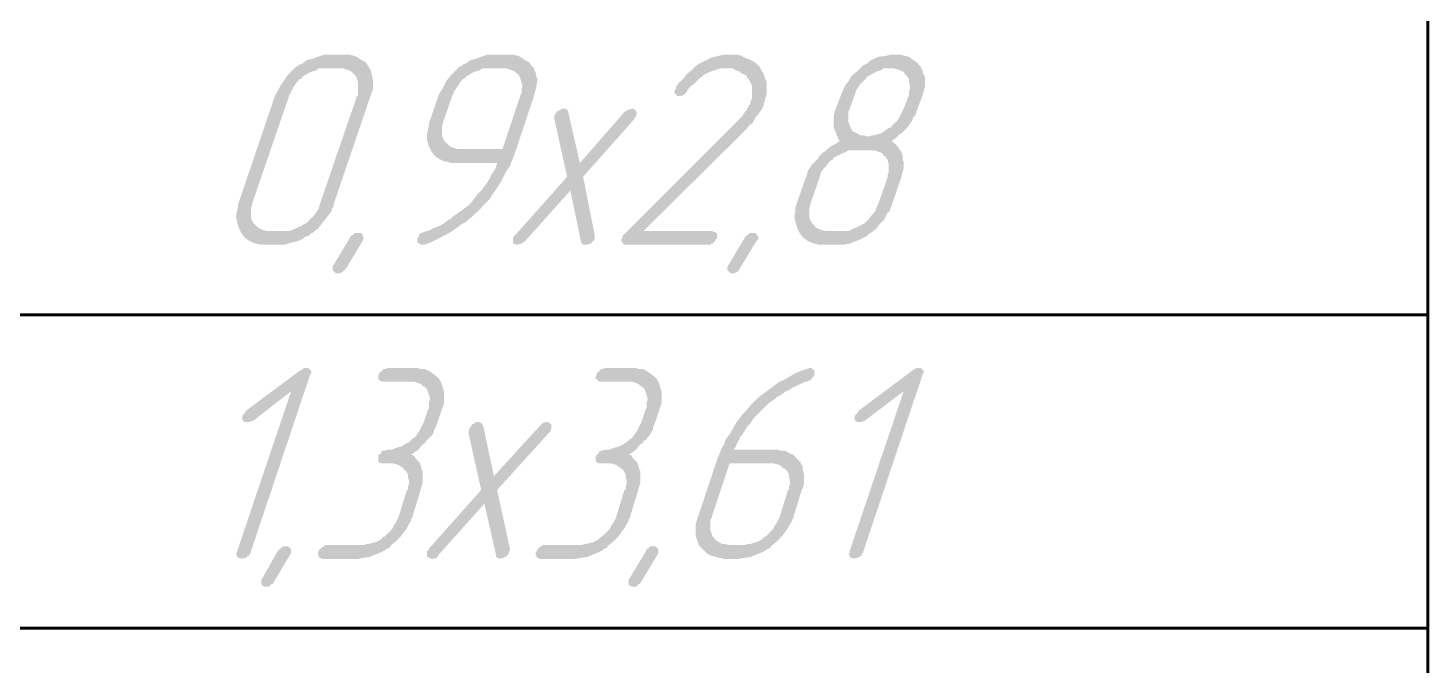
# Model space of a CAD drawing. Extents: x 260 to 1101, y 70 to 664.
# Drawn here: x 734.27 to 767.77, y 226.89 to 242.15 of the extents above; entities that cross this region are included whole.
import ezdxf

# ---------------------------------------------------------------- set-up
doc = ezdxf.new("R2010")
doc.units = 0
doc.header["$MEASUREMENT"] = 0
doc.layers.add('PDF _Геометрия', color=7, linetype='CONTINUOUS')
doc.layers.add('PDF _Сплошная заливка', color=7, linetype='CONTINUOUS')

msp = doc.modelspace()

# ---------------------------------------------------------------- hatches: boundary and pattern name
at = {"layer": 'PDF _Сплошная заливка', "transparency": 33554559}
h = msp.add_hatch(color=256, dxfattribs=at)
h.paths.add_polyline_path([(741.709, 241.182), (741.354, 241.182), (741.278, 241.182), (741.227, 241.182), (741.151, 241.131), (741.049, 241.106), (740.947, 241.055), (740.871, 241.004), (740.846, 241.004), (740.82, 240.953), (740.77, 240.928), (740.719, 240.877), (740.668, 240.801), (740.617, 240.725), (740.566, 240.623), (740.515, 240.522), (739.626, 237.931), (739.626, 237.931), (739.626, 237.906), (739.601, 237.829), (739.601, 237.779), (739.601, 237.702), (739.601, 237.626), (739.626, 237.55), (739.677, 237.474), (739.677, 237.474), (739.702, 237.448), (739.728, 237.423), (739.779, 237.372), (739.83, 237.347), (739.88, 237.321), (739.982, 237.296), (740.058, 237.296), (740.439, 237.296), (740.49, 237.296), (740.541, 237.296), (740.643, 237.347), (740.719, 237.372), (740.82, 237.423), (740.896, 237.474), (740.922, 237.474), (740.947, 237.499), (740.998, 237.55), (741.049, 237.601), (741.1, 237.651), (741.176, 237.753), (741.227, 237.829), (741.252, 237.931), (742.141, 240.522), (742.167, 240.547), (742.167, 240.572), (742.167, 240.623), (742.167, 240.699), (742.167, 240.776), (742.167, 240.852), (742.141, 240.928), (742.116, 241.004), (742.091, 241.004), (742.091, 241.03), (742.065, 241.055), (742.014, 241.106), (741.964, 241.131), (741.887, 241.157), (741.811, 241.182)], flags=0)
h.paths.add_polyline_path([(741.887, 241.512), (741.964, 241.512), (742.065, 241.487), (742.141, 241.461), (742.243, 241.385), (742.345, 241.335), (742.421, 241.233), (742.421, 241.208), (742.446, 241.182), (742.472, 241.131), (742.497, 241.03), (742.522, 240.928), (742.522, 240.827), (742.522, 240.674), (742.497, 240.623), (742.472, 240.547), (741.582, 237.931), (741.582, 237.931), (741.582, 237.906), (741.582, 237.88), (741.557, 237.855), (741.532, 237.779), (741.481, 237.702), (741.405, 237.601), (741.303, 237.474), (741.201, 237.347), (741.074, 237.245), (741.049, 237.245), (741.049, 237.245), (741.024, 237.22), (740.998, 237.194), (740.973, 237.169), (740.922, 237.169), (740.82, 237.093), (740.693, 237.042), (740.566, 237.017), (740.414, 236.966), (740.287, 236.966), (739.906, 236.966), (739.88, 236.966), (739.83, 236.966), (739.728, 236.991), (739.652, 237.017), (739.55, 237.067), (739.448, 237.143), (739.372, 237.245), (739.372, 237.245), (739.347, 237.296), (739.321, 237.347), (739.296, 237.423), (739.271, 237.525), (739.245, 237.651), (739.271, 237.779), (739.296, 237.855), (739.296, 237.931), (740.185, 240.547), (740.185, 240.547), (740.211, 240.572), (740.211, 240.572), (740.211, 240.598), (740.261, 240.674), (740.312, 240.776), (740.388, 240.877), (740.465, 241.004), (740.566, 241.106), (740.693, 241.233), (740.719, 241.233), (740.719, 241.233), (740.744, 241.258), (740.77, 241.284), (740.82, 241.284), (740.846, 241.309), (740.947, 241.385), (741.074, 241.411), (741.201, 241.461), (741.354, 241.512), (741.43, 241.512), (741.862, 241.512)], flags=0)
h = msp.add_hatch(color=256, dxfattribs=at)
h.paths.add_polyline_path([(745.622, 241.182), (745.241, 241.182), (745.19, 241.182), (745.139, 241.182), (745.063, 241.131), (744.961, 241.106), (744.86, 241.055), (744.783, 241.004), (744.758, 241.004), (744.733, 240.953), (744.682, 240.928), (744.631, 240.877), (744.58, 240.801), (744.529, 240.725), (744.479, 240.649), (744.428, 240.547), (744.199, 239.887), (744.199, 239.887), (744.199, 239.861), (744.174, 239.785), (744.174, 239.734), (744.174, 239.658), (744.174, 239.582), (744.199, 239.506), (744.25, 239.429), (744.25, 239.429), (744.275, 239.404), (744.301, 239.379), (744.352, 239.328), (744.402, 239.302), (744.479, 239.277), (744.555, 239.252), (744.631, 239.252), (745.622, 239.252), (746.054, 240.547), (746.054, 240.547), (746.079, 240.598), (746.079, 240.649), (746.079, 240.699), (746.104, 240.776), (746.079, 240.852), (746.054, 240.928), (746.028, 241.004), (746.028, 241.004), (746.003, 241.03), (745.977, 241.055), (745.927, 241.106), (745.876, 241.131), (745.8, 241.157), (745.723, 241.182)], flags=0)
h.paths.add_polyline_path([(745.825, 241.512), (745.876, 241.512), (745.977, 241.487), (746.054, 241.461), (746.155, 241.385), (746.257, 241.335), (746.333, 241.233), (746.333, 241.233), (746.359, 241.208), (746.384, 241.182), (746.384, 241.131), (746.409, 241.106), (746.435, 241.03), (746.435, 240.979), (746.46, 240.928), (746.435, 240.75), (746.409, 240.649), (746.384, 240.547), (745.901, 239.099), (745.901, 239.074), (745.876, 239.074), (745.876, 239.023), (745.85, 238.972), (745.825, 238.921), (745.8, 238.845), (745.749, 238.769), (745.698, 238.693), (745.596, 238.49), (745.469, 238.287), (745.393, 238.185), (745.317, 238.058), (745.215, 237.956), (745.114, 237.855), (745.114, 237.829), (745.088, 237.829), (745.063, 237.779), (745.012, 237.753), (744.961, 237.702), (744.885, 237.626), (744.809, 237.575), (744.733, 237.499), (744.631, 237.448), (744.529, 237.372), (744.428, 237.296), (744.301, 237.22), (744.047, 237.093), (743.894, 237.017), (743.767, 236.966), (743.691, 236.966), (743.691, 236.966), (743.666, 236.966), (743.64, 236.991), (743.589, 237.017), (743.589, 237.017), (743.589, 237.042), (743.589, 237.067), (743.589, 237.118), (743.589, 237.118), (743.615, 237.143), (743.615, 237.169), (743.64, 237.22), (743.64, 237.22), (743.666, 237.245), (743.691, 237.245), (743.742, 237.27), (743.767, 237.27), (743.767, 237.27), (743.793, 237.296), (743.843, 237.296), (743.894, 237.321), (743.945, 237.347), (743.996, 237.372), (744.072, 237.398), (744.225, 237.474), (744.25, 237.499), (744.352, 237.575), (744.377, 237.575), (744.402, 237.601), (744.453, 237.651), (744.529, 237.702), (744.606, 237.753), (744.707, 237.829), (744.809, 237.906), (744.91, 238.007), (744.91, 238.032), (744.936, 238.058), (744.961, 238.083), (745.012, 238.159), (745.063, 238.21), (745.139, 238.287), (745.19, 238.363), (745.266, 238.464), (745.266, 238.464), (745.292, 238.515), (745.317, 238.54), (745.342, 238.617), (745.393, 238.693), (745.444, 238.769), (745.469, 238.82), (745.495, 238.921), (744.479, 238.921), (744.453, 238.921), (744.402, 238.921), (744.301, 238.947), (744.199, 238.972), (744.098, 239.023), (743.996, 239.099), (743.92, 239.201), (743.92, 239.201), (743.894, 239.252), (743.869, 239.302), (743.843, 239.379), (743.818, 239.48), (743.818, 239.607), (743.843, 239.734), (743.869, 239.81), (743.869, 239.887), (744.098, 240.547), (744.098, 240.547), (744.098, 240.572), (744.123, 240.572), (744.123, 240.598), (744.174, 240.674), (744.225, 240.776), (744.275, 240.877), (744.377, 241.004), (744.479, 241.106), (744.606, 241.233), (744.631, 241.233), (744.631, 241.233), (744.656, 241.258), (744.682, 241.284), (744.707, 241.284), (744.758, 241.309), (744.86, 241.385), (744.987, 241.411), (745.114, 241.461), (745.266, 241.512), (745.342, 241.512), (745.774, 241.512)], flags=0)
for points in [[(751.135, 241.512), (751.185, 241.512), (751.236, 241.512), (751.338, 241.487), (751.44, 241.436), (751.567, 241.385), (751.693, 241.309), (751.744, 241.258), (751.795, 241.208), (751.795, 241.182), (751.795, 241.182), (751.821, 241.157), (751.821, 241.131), (751.871, 241.055), (751.897, 240.979), (751.948, 240.852), (751.948, 240.725), (751.948, 240.649), (751.948, 240.572), (751.922, 240.496), (751.897, 240.395), (751.897, 240.395), (751.897, 240.369), (751.871, 240.344), (751.871, 240.293), (751.846, 240.242), (751.821, 240.191), (751.744, 240.09), (751.744, 240.065), (751.719, 240.065), (751.693, 240.039), (751.668, 239.988), (751.643, 239.938), (751.592, 239.861), (751.516, 239.81), (751.465, 239.734), (749.001, 237.296), (750.652, 237.296), (750.677, 237.27), (750.703, 237.27), (750.754, 237.245), (750.754, 237.22), (750.754, 237.194), (750.754, 237.169), (750.754, 237.118), (750.754, 237.118), (750.728, 237.093), (750.703, 237.042), (750.677, 237.017), (750.652, 236.991), (750.627, 236.991), (750.601, 236.966), (750.525, 236.966), (748.569, 236.966), (748.543, 236.966), (748.518, 236.991), (748.493, 237.017), (748.493, 237.017), (748.467, 237.042), (748.467, 237.093), (748.493, 237.118), (748.493, 237.143), (748.493, 237.169), (748.543, 237.22), (751.236, 239.912), (751.363, 240.039), (751.44, 240.166), (751.465, 240.166), (751.465, 240.166), (751.465, 240.191), (751.49, 240.242), (751.541, 240.319), (751.567, 240.395), (751.567, 240.395), (751.567, 240.42), (751.592, 240.446), (751.592, 240.522), (751.592, 240.598), (751.592, 240.674), (751.592, 240.776), (751.541, 240.877), (751.516, 240.928), (751.49, 240.953), (751.49, 240.953), (751.465, 240.979), (751.465, 241.004), (751.44, 241.03), (751.363, 241.055), (751.262, 241.131), (751.262, 241.131), (751.236, 241.131), (751.211, 241.131), (751.185, 241.157), (751.135, 241.182), (751.084, 241.182), (750.957, 241.182), (750.931, 241.182), (750.881, 241.182), (750.83, 241.182), (750.754, 241.157), (750.677, 241.131), (750.601, 241.106), (750.499, 241.055), (750.499, 241.055), (750.449, 241.03), (750.423, 241.004), (750.347, 240.953), (750.296, 240.903), (750.22, 240.827), (750.118, 240.75), (750.042, 240.649), (750.042, 240.623), (750.017, 240.598), (749.991, 240.572), (749.966, 240.547), (749.966, 240.547), (749.941, 240.547), (749.915, 240.522), (749.864, 240.522), (749.864, 240.522), (749.814, 240.522), (749.788, 240.547), (749.763, 240.572), (749.763, 240.572), (749.737, 240.598), (749.737, 240.649), (749.763, 240.674), (749.788, 240.75), (749.788, 240.75), (749.788, 240.776), (749.814, 240.776), (749.814, 240.801), (749.89, 240.877), (749.966, 240.953), (750.042, 241.055), (750.169, 241.157), (750.271, 241.258), (750.398, 241.335), (750.423, 241.335), (750.423, 241.335), (750.449, 241.36), (750.525, 241.385), (750.601, 241.436), (750.703, 241.461), (750.804, 241.487), (750.931, 241.512), (751.058, 241.512), (751.109, 241.512)], [(748.747, 240.217), (748.797, 240.191), (748.823, 240.166), (748.823, 240.166), (748.823, 240.141), (748.848, 240.115), (748.823, 240.065), (748.823, 240.039), (748.823, 240.039), (748.797, 240.014), (748.772, 239.963), (747.553, 238.591), (747.832, 237.194), (747.832, 237.194), (747.832, 237.169), (747.832, 237.143), (747.832, 237.118), (747.832, 237.093), (747.807, 237.067), (747.781, 237.042), (747.73, 236.991), (747.73, 236.991), (747.705, 236.991), (747.654, 236.966), (747.603, 236.966), (747.578, 236.966), (747.553, 236.966), (747.527, 236.991), (747.502, 237.017), (747.502, 237.042), (747.248, 238.261), (746.155, 237.042), (746.079, 236.991), (745.977, 236.966), (745.977, 236.966), (745.952, 236.966), (745.901, 236.991), (745.876, 236.991), (745.876, 237.017), (745.876, 237.042), (745.876, 237.067), (745.876, 237.118), (745.876, 237.118), (745.876, 237.143), (745.901, 237.169), (745.927, 237.194), (747.172, 238.591), (746.867, 239.963), (746.867, 240.065), (746.867, 240.065), (746.892, 240.09), (746.917, 240.141), (746.943, 240.166), (746.968, 240.166), (746.994, 240.191), (747.044, 240.217), (747.095, 240.217), (747.121, 240.217), (747.146, 240.217), (747.172, 240.191), (747.197, 240.166), (747.197, 240.141), (747.476, 238.921), (748.543, 240.141), (748.62, 240.191), (748.721, 240.217), (748.721, 240.217)], [(742.218, 237.245), (742.243, 237.245), (742.268, 237.22), (742.268, 237.194), (742.294, 237.169), (742.294, 237.143), (742.294, 237.118), (742.294, 237.093), (742.268, 237.042), (741.887, 236.407), (741.836, 236.356), (741.811, 236.331), (741.786, 236.305), (741.76, 236.305), (741.735, 236.28), (741.709, 236.28), (741.684, 236.28), (741.684, 236.28), (741.633, 236.28), (741.608, 236.305), (741.582, 236.331), (741.582, 236.331), (741.557, 236.356), (741.557, 236.407), (741.557, 236.432), (741.557, 236.432), (741.582, 236.483), (741.964, 237.118), (741.989, 237.169), (742.04, 237.194), (742.065, 237.22), (742.065, 237.22), (742.091, 237.245), (742.141, 237.245), (742.167, 237.245), (742.167, 237.245)], [(751.668, 237.245), (751.693, 237.245), (751.693, 237.22), (751.719, 237.194), (751.744, 237.169), (751.744, 237.143), (751.744, 237.118), (751.744, 237.093), (751.693, 237.042), (751.312, 236.407), (751.287, 236.356), (751.262, 236.331), (751.236, 236.305), (751.211, 236.305), (751.185, 236.28), (751.16, 236.28), (751.135, 236.28), (751.135, 236.28), (751.084, 236.28), (751.058, 236.305), (751.033, 236.331), (751.033, 236.331), (751.008, 236.356), (751.008, 236.407), (751.008, 236.432), (751.008, 236.432), (751.033, 236.483), (751.414, 237.118), (751.44, 237.169), (751.49, 237.194), (751.49, 237.22), (751.516, 237.22), (751.541, 237.245), (751.592, 237.245), (751.617, 237.245), (751.617, 237.245)], [(740.973, 234.019), (740.998, 233.994), (741.024, 233.969), (741.024, 233.969), (741.049, 233.943), (741.049, 233.892), (741.024, 233.867), (739.601, 229.625), (739.601, 229.6), (739.575, 229.574), (739.55, 229.523), (739.499, 229.498), (739.499, 229.498), (739.474, 229.473), (739.423, 229.473), (739.372, 229.447), (739.372, 229.447), (739.347, 229.473), (739.321, 229.473), (739.271, 229.498), (739.271, 229.498), (739.271, 229.523), (739.245, 229.574), (739.271, 229.6), (739.271, 229.625), (740.566, 233.46), (739.652, 232.749), (739.626, 232.749), (739.601, 232.749), (739.575, 232.724), (739.525, 232.724), (739.499, 232.724), (739.474, 232.724), (739.448, 232.724), (739.423, 232.749), (739.398, 232.775), (739.398, 232.8), (739.398, 232.826), (739.398, 232.876), (739.398, 232.876), (739.423, 232.902), (739.448, 232.927), (739.499, 233.003), (740.795, 233.969), (740.82, 233.969), (740.846, 233.994), (740.871, 234.019), (740.922, 234.019), (740.947, 234.019)], [(743.589, 234.019), (743.666, 233.994), (743.767, 233.994), (743.869, 233.943), (743.945, 233.892), (744.047, 233.816), (744.123, 233.74), (744.123, 233.715), (744.148, 233.689), (744.174, 233.613), (744.199, 233.537), (744.225, 233.435), (744.225, 233.333), (744.225, 233.181), (744.199, 233.105), (744.174, 233.029), (744.072, 232.724), (744.021, 232.597), (743.996, 232.546), (743.97, 232.47), (743.97, 232.47), (743.97, 232.47), (743.945, 232.419), (743.894, 232.368), (743.818, 232.292), (743.818, 232.292), (743.793, 232.267), (743.767, 232.216), (743.716, 232.19), (743.666, 232.14), (743.615, 232.063), (743.539, 232.013), (743.437, 231.937), (743.437, 231.937), (743.462, 231.937), (743.513, 231.911), (743.539, 231.86), (743.589, 231.809), (743.64, 231.759), (743.666, 231.682), (743.691, 231.606), (743.691, 231.581), (743.716, 231.556), (743.716, 231.505), (743.716, 231.454), (743.716, 231.378), (743.716, 231.276), (743.691, 231.2), (743.666, 231.098), (743.462, 230.438), (743.462, 230.412), (743.437, 230.412), (743.437, 230.387), (743.437, 230.362), (743.386, 230.286), (743.335, 230.184), (743.259, 230.082), (743.183, 229.981), (743.056, 229.854), (742.929, 229.752), (742.929, 229.752), (742.929, 229.727), (742.904, 229.701), (742.878, 229.701), (742.827, 229.676), (742.802, 229.65), (742.7, 229.6), (742.573, 229.549), (742.446, 229.498), (742.294, 229.473), (742.141, 229.447), (741.303, 229.447), (741.278, 229.473), (741.252, 229.473), (741.227, 229.498), (741.227, 229.498), (741.227, 229.523), (741.201, 229.574), (741.227, 229.625), (741.227, 229.625), (741.227, 229.65), (741.252, 229.676), (741.303, 229.727), (741.303, 229.727), (741.354, 229.752), (741.379, 229.778), (741.455, 229.778), (742.294, 229.778), (742.37, 229.803), (742.421, 229.803), (742.497, 229.828), (742.599, 229.854), (742.7, 229.905), (742.776, 229.981), (742.802, 229.981), (742.827, 230.006), (742.878, 230.057), (742.929, 230.108), (742.98, 230.159), (743.03, 230.26), (743.081, 230.336), (743.132, 230.438), (743.335, 231.098), (743.361, 231.098), (743.361, 231.124), (743.361, 231.175), (743.386, 231.251), (743.386, 231.327), (743.361, 231.403), (743.361, 231.479), (743.31, 231.556), (743.31, 231.556), (743.285, 231.581), (743.259, 231.606), (743.234, 231.632), (743.158, 231.682), (743.107, 231.708), (743.005, 231.733), (742.904, 231.733), (742.751, 231.733), (742.726, 231.733), (742.675, 231.759), (742.649, 231.784), (742.649, 231.784), (742.649, 231.809), (742.649, 231.86), (742.649, 231.911), (742.649, 231.911), (742.649, 231.937), (742.7, 231.962), (742.726, 231.987), (742.726, 232.013), (742.751, 232.038), (742.802, 232.038), (742.878, 232.063), (742.904, 232.063), (742.98, 232.063), (743.03, 232.089), (743.107, 232.114), (743.208, 232.14), (743.285, 232.19), (743.386, 232.241), (743.412, 232.267), (743.437, 232.292), (743.462, 232.318), (743.539, 232.368), (743.589, 232.445), (743.64, 232.521), (743.691, 232.622), (743.742, 232.724), (743.843, 233.029), (743.869, 233.054), (743.869, 233.079), (743.869, 233.13), (743.869, 233.207), (743.894, 233.257), (743.869, 233.359), (743.843, 233.435), (743.818, 233.511), (743.818, 233.511), (743.793, 233.537), (743.767, 233.562), (743.716, 233.588), (743.666, 233.638), (743.589, 233.664), (743.513, 233.689), (743.412, 233.689), (742.751, 233.689), (742.726, 233.689), (742.7, 233.715), (742.649, 233.74), (742.649, 233.74), (742.649, 233.765), (742.649, 233.816), (742.649, 233.867), (742.649, 233.867), (742.675, 233.892), (742.7, 233.918), (742.726, 233.943), (742.751, 233.969), (742.776, 233.994), (742.827, 233.994), (742.878, 234.019), (743.564, 234.019)], [(748.797, 234.019), (748.874, 233.994), (748.975, 233.994), (749.077, 233.943), (749.153, 233.892), (749.255, 233.816), (749.331, 233.74), (749.331, 233.715), (749.356, 233.689), (749.382, 233.613), (749.407, 233.537), (749.433, 233.435), (749.433, 233.333), (749.433, 233.181), (749.407, 233.105), (749.382, 233.029), (749.28, 232.724), (749.229, 232.597), (749.229, 232.546), (749.178, 232.47), (749.178, 232.47), (749.178, 232.47), (749.153, 232.419), (749.102, 232.368), (749.051, 232.292), (749.026, 232.292), (749.001, 232.267), (748.975, 232.216), (748.924, 232.19), (748.874, 232.14), (748.823, 232.063), (748.747, 232.013), (748.645, 231.937), (748.645, 231.937), (748.696, 231.937), (748.721, 231.911), (748.747, 231.86), (748.797, 231.809), (748.848, 231.759), (748.874, 231.682), (748.899, 231.606), (748.899, 231.581), (748.924, 231.556), (748.924, 231.505), (748.924, 231.454), (748.924, 231.378), (748.924, 231.276), (748.899, 231.2), (748.874, 231.098), (748.67, 230.438), (748.67, 230.412), (748.645, 230.412), (748.645, 230.387), (748.645, 230.362), (748.594, 230.286), (748.543, 230.184), (748.467, 230.082), (748.391, 229.981), (748.264, 229.854), (748.137, 229.752), (748.137, 229.752), (748.137, 229.727), (748.111, 229.701), (748.086, 229.701), (748.035, 229.676), (748.01, 229.65), (747.908, 229.6), (747.781, 229.549), (747.654, 229.498), (747.502, 229.473), (747.349, 229.447), (746.511, 229.447), (746.486, 229.473), (746.46, 229.473), (746.435, 229.498), (746.435, 229.498), (746.435, 229.523), (746.409, 229.574), (746.435, 229.625), (746.435, 229.625), (746.46, 229.65), (746.46, 229.676), (746.511, 229.727), (746.511, 229.727), (746.562, 229.752), (746.587, 229.778), (746.663, 229.778), (747.527, 229.778), (747.578, 229.803), (747.629, 229.803), (747.705, 229.828), (747.807, 229.854), (747.908, 229.905), (747.984, 229.981), (748.01, 229.981), (748.035, 230.006), (748.086, 230.057), (748.137, 230.108), (748.188, 230.159), (748.238, 230.26), (748.289, 230.336), (748.34, 230.438), (748.543, 231.098), (748.569, 231.098), (748.569, 231.124), (748.569, 231.175), (748.594, 231.251), (748.594, 231.327), (748.569, 231.403), (748.569, 231.479), (748.518, 231.556), (748.518, 231.556), (748.518, 231.581), (748.467, 231.606), (748.442, 231.632), (748.366, 231.682), (748.315, 231.708), (748.213, 231.733), (748.111, 231.733), (747.959, 231.733), (747.934, 231.733), (747.883, 231.759), (747.857, 231.784), (747.857, 231.784), (747.857, 231.809), (747.857, 231.86), (747.857, 231.911), (747.857, 231.911), (747.883, 231.937), (747.908, 231.962), (747.934, 231.987), (747.934, 232.013), (747.984, 232.038), (748.01, 232.038), (748.086, 232.063), (748.111, 232.063), (748.188, 232.063), (748.238, 232.089), (748.315, 232.114), (748.416, 232.14), (748.518, 232.19), (748.594, 232.241), (748.62, 232.267), (748.645, 232.292), (748.696, 232.318), (748.747, 232.368), (748.797, 232.445), (748.848, 232.521), (748.899, 232.622), (748.95, 232.724), (749.051, 233.029), (749.077, 233.054), (749.077, 233.079), (749.077, 233.13), (749.077, 233.207), (749.102, 233.257), (749.077, 233.359), (749.051, 233.435), (749.026, 233.511), (749.026, 233.511), (749.001, 233.537), (748.975, 233.562), (748.924, 233.588), (748.874, 233.638), (748.797, 233.664), (748.721, 233.689), (748.62, 233.689), (747.959, 233.689), (747.934, 233.689), (747.908, 233.715), (747.883, 233.74), (747.883, 233.74), (747.857, 233.765), (747.857, 233.816), (747.883, 233.867), (747.883, 233.867), (747.883, 233.892), (747.908, 233.918), (747.934, 233.943), (747.959, 233.969), (747.984, 233.994), (748.035, 233.994), (748.086, 234.019), (748.772, 234.019)], [(755.631, 234.019), (755.657, 233.994), (755.682, 233.969), (755.682, 233.969), (755.707, 233.943), (755.707, 233.892), (755.682, 233.867), (754.259, 229.625), (754.259, 229.6), (754.234, 229.574), (754.209, 229.523), (754.158, 229.498), (754.158, 229.498), (754.132, 229.473), (754.082, 229.473), (754.031, 229.447), (754.031, 229.447), (754.005, 229.473), (753.98, 229.473), (753.929, 229.498), (753.929, 229.498), (753.929, 229.523), (753.904, 229.574), (753.929, 229.6), (753.929, 229.625), (755.225, 233.46), (754.285, 232.749), (754.285, 232.749), (754.259, 232.749), (754.209, 232.724), (754.183, 232.724), (754.158, 232.724), (754.132, 232.724), (754.107, 232.724), (754.082, 232.749), (754.056, 232.775), (754.056, 232.8), (754.056, 232.826), (754.056, 232.876), (754.056, 232.876), (754.082, 232.902), (754.107, 232.927), (754.158, 233.003), (755.453, 233.969), (755.453, 233.969), (755.504, 233.994), (755.53, 234.019), (755.58, 234.019), (755.606, 234.019)], [(746.714, 232.724), (746.74, 232.699), (746.765, 232.673), (746.79, 232.673), (746.79, 232.648), (746.79, 232.597), (746.79, 232.546), (746.79, 232.546), (746.765, 232.521), (746.765, 232.495), (746.74, 232.47), (745.495, 231.098), (745.8, 229.701), (745.8, 229.701), (745.8, 229.676), (745.8, 229.65), (745.774, 229.6), (745.774, 229.6), (745.774, 229.574), (745.749, 229.549), (745.698, 229.498), (745.673, 229.498), (745.647, 229.473), (745.596, 229.473), (745.571, 229.447), (745.546, 229.447), (745.52, 229.473), (745.469, 229.498), (745.469, 229.523), (745.469, 229.549), (745.19, 230.768), (744.098, 229.549), (744.047, 229.473), (743.945, 229.447), (743.92, 229.447), (743.894, 229.473), (743.869, 229.473), (743.843, 229.498), (743.818, 229.498), (743.818, 229.523), (743.818, 229.574), (743.818, 229.625), (743.818, 229.625), (743.843, 229.65), (743.869, 229.676), (743.869, 229.701), (745.114, 231.098), (744.809, 232.47), (744.834, 232.571), (744.834, 232.571), (744.86, 232.597), (744.86, 232.622), (744.91, 232.673), (744.936, 232.673), (744.961, 232.699), (744.987, 232.724), (745.063, 232.724), (745.063, 232.724), (745.114, 232.699), (745.139, 232.673), (745.139, 232.648), (745.165, 232.622), (745.419, 231.429), (746.511, 232.622), (746.587, 232.699), (746.663, 232.724), (746.689, 232.724)], [(740.49, 229.752), (740.515, 229.727), (740.541, 229.701), (740.541, 229.701), (740.566, 229.676), (740.566, 229.625), (740.566, 229.6), (740.566, 229.6), (740.541, 229.549), (740.16, 228.914), (740.134, 228.863), (740.084, 228.838), (740.058, 228.812), (740.058, 228.812), (740.033, 228.787), (739.982, 228.787), (739.957, 228.787), (739.957, 228.787), (739.931, 228.787), (739.88, 228.812), (739.88, 228.812), (739.855, 228.838), (739.855, 228.863), (739.855, 228.889), (739.855, 228.914), (739.855, 228.939), (739.88, 228.99), (740.236, 229.625), (740.287, 229.676), (740.312, 229.701), (740.338, 229.701), (740.338, 229.727), (740.388, 229.752), (740.414, 229.752), (740.439, 229.752), (740.465, 229.752)], [(749.28, 229.752), (749.306, 229.727), (749.331, 229.701), (749.331, 229.701), (749.356, 229.676), (749.356, 229.625), (749.356, 229.6), (749.356, 229.6), (749.331, 229.549), (748.95, 228.914), (748.924, 228.863), (748.874, 228.838), (748.848, 228.812), (748.848, 228.812), (748.823, 228.787), (748.772, 228.787), (748.747, 228.787), (748.747, 228.787), (748.721, 228.787), (748.67, 228.812), (748.67, 228.812), (748.645, 228.838), (748.645, 228.863), (748.645, 228.889), (748.645, 228.914), (748.645, 228.939), (748.67, 228.99), (749.051, 229.625), (749.077, 229.676), (749.102, 229.701), (749.128, 229.701), (749.128, 229.727), (749.178, 229.752), (749.204, 229.752), (749.229, 229.752), (749.255, 229.752)]]:
    msp.add_hatch(color=256, dxfattribs=at).paths.add_polyline_path(points)
h = msp.add_hatch(color=256, dxfattribs=at)
h.paths.add_polyline_path([(754.92, 241.182), (754.869, 241.182), (754.818, 241.182), (754.742, 241.182), (754.666, 241.131), (754.564, 241.106), (754.488, 241.055), (754.386, 241.004), (754.361, 241.004), (754.336, 240.953), (754.31, 240.928), (754.259, 240.877), (754.183, 240.801), (754.132, 240.725), (754.082, 240.649), (754.056, 240.547), (753.929, 240.217), (753.929, 240.191), (753.904, 240.166), (753.904, 240.115), (753.904, 240.039), (753.904, 239.988), (753.904, 239.887), (753.929, 239.836), (753.955, 239.76), (753.98, 239.734), (753.98, 239.709), (754.005, 239.683), (754.056, 239.658), (754.107, 239.633), (754.183, 239.582), (754.259, 239.582), (754.361, 239.557), (754.412, 239.557), (754.463, 239.582), (754.514, 239.582), (754.59, 239.607), (754.691, 239.633), (754.767, 239.683), (754.869, 239.76), (754.895, 239.76), (754.92, 239.785), (754.971, 239.836), (755.022, 239.887), (755.072, 239.938), (755.123, 240.014), (755.174, 240.115), (755.225, 240.217), (755.352, 240.547), (755.352, 240.547), (755.352, 240.598), (755.352, 240.649), (755.377, 240.699), (755.377, 240.776), (755.352, 240.852), (755.352, 240.928), (755.301, 241.004), (755.301, 241.004), (755.276, 241.03), (755.25, 241.055), (755.225, 241.106), (755.149, 241.131), (755.098, 241.157), (754.996, 241.182)], flags=0)
h.paths.add_polyline_path([(754.412, 239.226), (754.031, 239.226), (753.98, 239.226), (753.904, 239.226), (753.828, 239.176), (753.751, 239.15), (753.65, 239.099), (753.548, 239.049), (753.548, 239.049), (753.523, 238.998), (753.472, 238.972), (753.421, 238.921), (753.37, 238.845), (753.294, 238.769), (753.243, 238.693), (753.218, 238.591), (752.989, 237.931), (752.989, 237.931), (752.989, 237.906), (752.964, 237.829), (752.964, 237.779), (752.964, 237.702), (752.964, 237.626), (752.989, 237.55), (753.04, 237.474), (753.04, 237.474), (753.065, 237.448), (753.091, 237.423), (753.116, 237.372), (753.192, 237.347), (753.243, 237.321), (753.345, 237.296), (753.421, 237.296), (753.802, 237.296), (753.853, 237.296), (753.929, 237.296), (754.005, 237.347), (754.082, 237.372), (754.183, 237.423), (754.285, 237.474), (754.285, 237.474), (754.31, 237.499), (754.361, 237.55), (754.412, 237.601), (754.463, 237.677), (754.539, 237.753), (754.564, 237.829), (754.615, 237.931), (754.844, 238.591), (754.844, 238.591), (754.844, 238.642), (754.869, 238.693), (754.869, 238.744), (754.869, 238.82), (754.869, 238.896), (754.844, 238.972), (754.818, 239.049), (754.793, 239.049), (754.793, 239.074), (754.742, 239.099), (754.717, 239.15), (754.666, 239.176), (754.59, 239.201), (754.514, 239.226)], flags=0)
h.paths.add_polyline_path([(755.098, 241.512), (755.149, 241.512), (755.25, 241.487), (755.352, 241.461), (755.453, 241.385), (755.53, 241.335), (755.631, 241.233), (755.631, 241.233), (755.631, 241.208), (755.657, 241.182), (755.682, 241.131), (755.682, 241.106), (755.707, 241.03), (755.733, 240.979), (755.733, 240.928), (755.733, 240.75), (755.707, 240.649), (755.682, 240.547), (755.555, 240.217), (755.555, 240.191), (755.53, 240.166), (755.53, 240.115), (755.504, 240.065), (755.453, 240.014), (755.428, 239.938), (755.326, 239.785), (755.326, 239.785), (755.301, 239.76), (755.25, 239.709), (755.225, 239.683), (755.174, 239.633), (755.098, 239.582), (755.022, 239.506), (754.945, 239.455), (754.945, 239.429), (754.971, 239.429), (754.996, 239.404), (755.047, 239.353), (755.072, 239.328), (755.123, 239.252), (755.174, 239.176), (755.199, 239.099), (755.199, 239.074), (755.199, 239.049), (755.199, 238.998), (755.225, 238.947), (755.225, 238.871), (755.225, 238.795), (755.199, 238.693), (755.174, 238.591), (754.945, 237.931), (754.945, 237.931), (754.945, 237.906), (754.92, 237.88), (754.92, 237.855), (754.895, 237.779), (754.818, 237.702), (754.767, 237.575), (754.666, 237.474), (754.564, 237.347), (754.437, 237.245), (754.412, 237.245), (754.412, 237.22), (754.386, 237.22), (754.361, 237.194), (754.336, 237.169), (754.285, 237.143), (754.183, 237.093), (754.056, 237.042), (753.929, 236.991), (753.777, 236.966), (753.624, 236.966), (753.269, 236.966), (753.243, 236.966), (753.192, 236.966), (753.091, 236.991), (753.015, 237.017), (752.913, 237.067), (752.811, 237.143), (752.735, 237.245), (752.735, 237.245), (752.71, 237.296), (752.684, 237.347), (752.659, 237.423), (752.633, 237.525), (752.608, 237.651), (752.633, 237.779), (752.633, 237.855), (752.659, 237.931), (752.888, 238.591), (752.888, 238.591), (752.913, 238.617), (752.913, 238.668), (752.938, 238.744), (752.989, 238.82), (753.04, 238.896), (753.116, 238.972), (753.192, 239.049), (753.192, 239.074), (753.218, 239.099), (753.269, 239.15), (753.345, 239.201), (753.396, 239.252), (753.497, 239.328), (753.599, 239.379), (753.701, 239.455), (753.701, 239.455), (753.675, 239.48), (753.65, 239.506), (753.65, 239.531), (753.624, 239.582), (753.599, 239.658), (753.573, 239.709), (753.548, 239.785), (753.548, 239.785), (753.548, 239.81), (753.548, 239.861), (753.548, 239.912), (753.548, 239.963), (753.548, 240.039), (753.573, 240.141), (753.599, 240.217), (753.726, 240.547), (753.726, 240.547), (753.726, 240.547), (753.726, 240.572), (753.751, 240.598), (753.777, 240.674), (753.828, 240.776), (753.904, 240.877), (753.98, 241.004), (754.107, 241.106), (754.234, 241.233), (754.234, 241.233), (754.259, 241.258), (754.31, 241.284), (754.361, 241.309), (754.412, 241.36), (754.463, 241.385), (754.615, 241.461), (754.818, 241.487), (754.92, 241.512), (755.072, 241.512)], flags=0)
h = msp.add_hatch(color=256, dxfattribs=at)
h.paths.add_polyline_path([(752.024, 231.733), (751.058, 231.733), (750.627, 230.438), (750.627, 230.412), (750.601, 230.387), (750.601, 230.336), (750.601, 230.286), (750.601, 230.209), (750.601, 230.133), (750.627, 230.057), (750.652, 229.981), (750.677, 229.981), (750.677, 229.955), (750.703, 229.93), (750.754, 229.879), (750.804, 229.854), (750.881, 229.803), (750.957, 229.803), (751.058, 229.778), (751.414, 229.778), (751.49, 229.803), (751.541, 229.803), (751.617, 229.828), (751.719, 229.854), (751.821, 229.905), (751.897, 229.981), (751.922, 229.981), (751.948, 230.006), (751.998, 230.057), (752.049, 230.108), (752.1, 230.159), (752.151, 230.26), (752.202, 230.336), (752.252, 230.438), (752.456, 231.098), (752.481, 231.098), (752.481, 231.124), (752.481, 231.175), (752.506, 231.251), (752.506, 231.327), (752.481, 231.403), (752.481, 231.479), (752.43, 231.556), (752.43, 231.556), (752.405, 231.581), (752.379, 231.606), (752.329, 231.632), (752.278, 231.682), (752.227, 231.708), (752.125, 231.733)], flags=0)
h.paths.add_polyline_path([(753.015, 234.019), (753.04, 233.994), (753.065, 233.969), (753.091, 233.969), (753.091, 233.918), (753.091, 233.892), (753.091, 233.841), (753.091, 233.841), (753.065, 233.816), (753.04, 233.791), (753.04, 233.765), (753.015, 233.765), (753.015, 233.74), (752.964, 233.715), (752.913, 233.689), (752.862, 233.689), (752.761, 233.638), (752.608, 233.562), (752.608, 233.562), (752.583, 233.562), (752.557, 233.537), (752.506, 233.511), (752.481, 233.486), (752.405, 233.46), (752.303, 233.384), (752.303, 233.384), (752.278, 233.359), (752.202, 233.333), (752.151, 233.283), (752.049, 233.207), (751.973, 233.156), (751.871, 233.054), (751.77, 232.952), (751.77, 232.952), (751.744, 232.927), (751.693, 232.876), (751.643, 232.826), (751.592, 232.749), (751.541, 232.673), (751.465, 232.597), (751.414, 232.495), (751.414, 232.495), (751.389, 232.47), (751.363, 232.419), (751.312, 232.368), (751.287, 232.292), (751.236, 232.216), (751.211, 232.14), (751.16, 232.063), (752.202, 232.063), (752.227, 232.063), (752.278, 232.038), (752.379, 232.038), (752.481, 231.987), (752.583, 231.937), (752.659, 231.86), (752.735, 231.784), (752.761, 231.759), (752.761, 231.733), (752.811, 231.657), (752.811, 231.581), (752.837, 231.479), (752.837, 231.378), (752.837, 231.225), (752.811, 231.149), (752.786, 231.098), (752.583, 230.438), (752.583, 230.412), (752.557, 230.412), (752.557, 230.387), (752.557, 230.362), (752.506, 230.286), (752.456, 230.184), (752.379, 230.082), (752.303, 229.981), (752.176, 229.854), (752.049, 229.752), (752.049, 229.752), (752.049, 229.727), (752.024, 229.701), (751.998, 229.701), (751.948, 229.676), (751.922, 229.65), (751.821, 229.6), (751.693, 229.549), (751.567, 229.498), (751.414, 229.473), (751.262, 229.447), (750.906, 229.447), (750.881, 229.473), (750.804, 229.473), (750.728, 229.498), (750.627, 229.523), (750.525, 229.574), (750.449, 229.65), (750.347, 229.752), (750.347, 229.752), (750.322, 229.778), (750.296, 229.854), (750.271, 229.93), (750.245, 230.031), (750.245, 230.159), (750.245, 230.286), (750.271, 230.362), (750.296, 230.438), (750.779, 231.886), (750.779, 231.886), (750.804, 231.911), (750.804, 231.937), (750.83, 231.987), (750.855, 232.063), (750.881, 232.114), (750.931, 232.19), (750.957, 232.292), (751.084, 232.47), (751.211, 232.699), (751.287, 232.8), (751.363, 232.902), (751.465, 233.003), (751.567, 233.13), (751.567, 233.13), (751.592, 233.156), (751.617, 233.181), (751.668, 233.232), (751.719, 233.283), (751.77, 233.333), (751.846, 233.384), (751.948, 233.46), (752.049, 233.537), (752.151, 233.613), (752.252, 233.689), (752.379, 233.74), (752.633, 233.892), (752.761, 233.943), (752.913, 233.994), (752.989, 234.019), (752.989, 234.019)], flags=0)

# ---------------------------------------------------------------- linework, layer by layer
at = {"layer": 'PDF _Геометрия', "lineweight": 60}
msp.add_lwpolyline([(767.774, 302.789), (700.762, 302.789), (700.762, 175.288), (767.774, 175.288)], close=True, dxfattribs=at)
for points in [[(700.762, 235.288), (767.774, 235.288)], [(700.762, 227.788), (767.774, 227.788)]]:
    msp.add_lwpolyline(points, dxfattribs=at)

doc.saveas('drawing.dxf')
